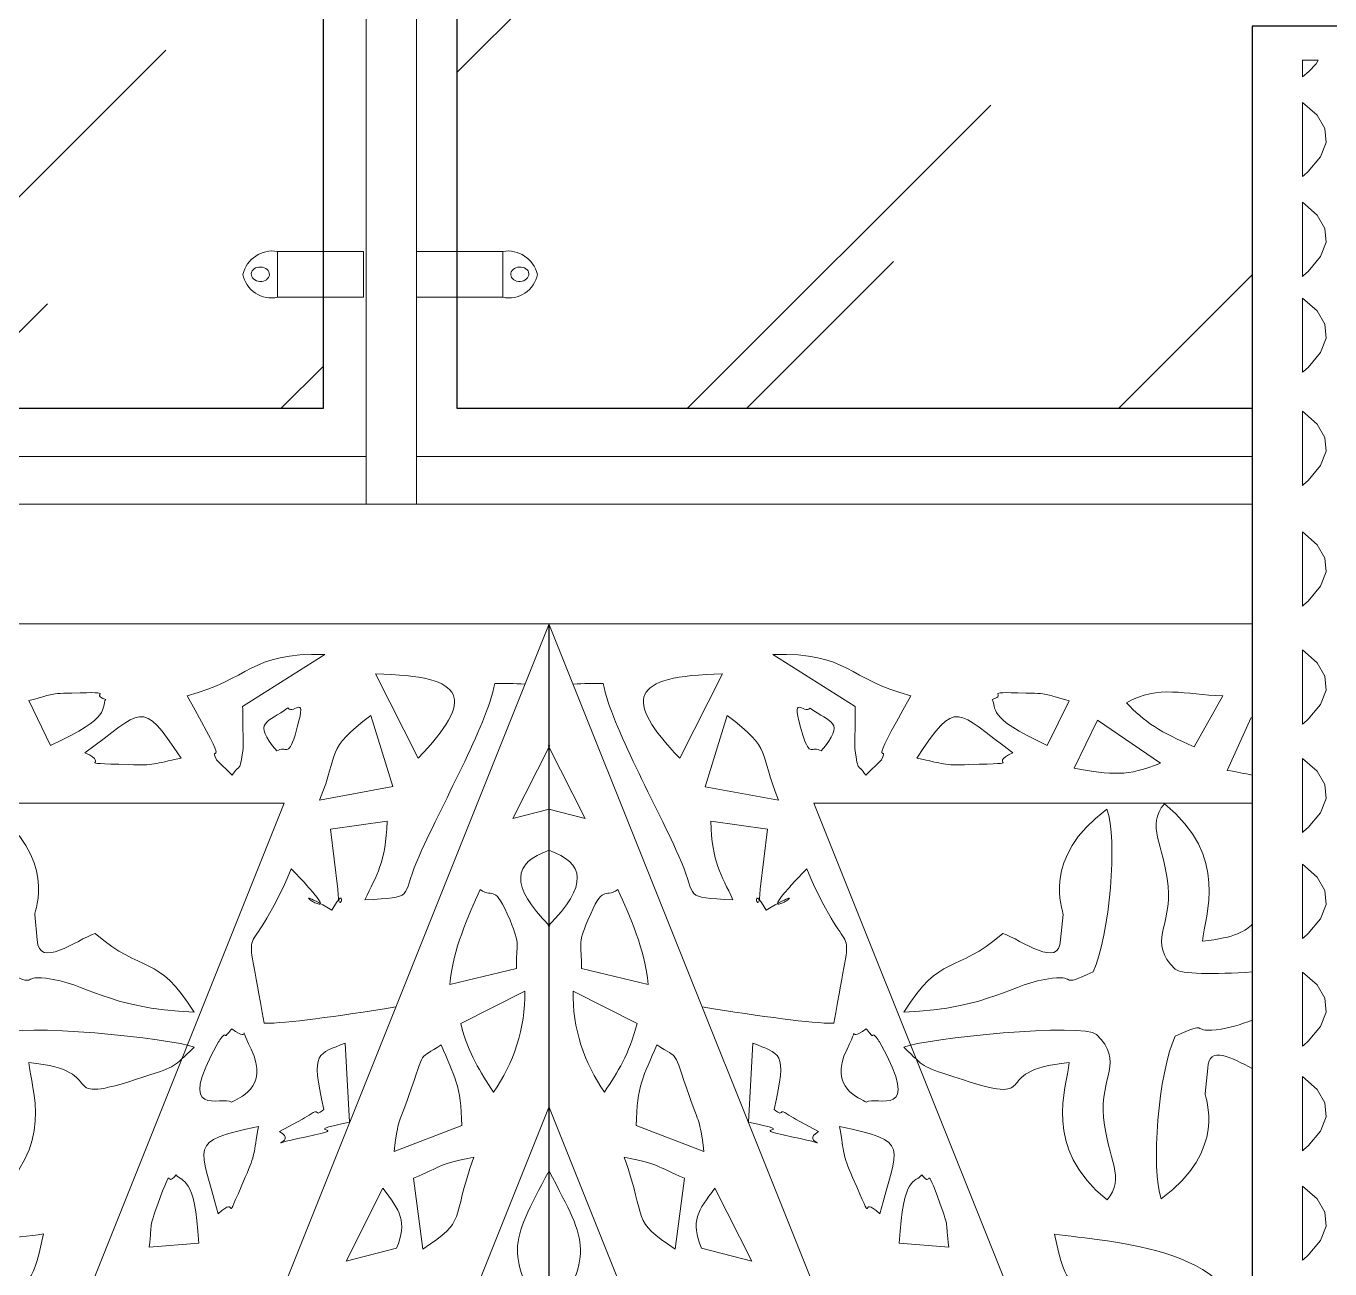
# Model space of a CAD drawing. Header units: inches. Extents: x 249 to 1192, y -18 to 440.
# Drawn here: x 612.884 to 613.974, y 265.608 to 266.648 of the extents above; entities that cross this region are included whole.
import ezdxf

# ---------------------------------------------------------------- set-up
doc = ezdxf.new("R2010")
doc.units = ezdxf.units.IN
doc.header["$MEASUREMENT"] = 0
for name, color, linetype, lineweight in [('ACP', 15, 'Continuous', 15), ('BALOK', 3, 'Continuous', 20), ('BESI', 201, 'Continuous', 0), ('KACA', 141, 'Continuous', 30), ('KUSEN', 16, 'Continuous', 15)]:
    doc.layers.add(name, color=color, linetype=linetype, lineweight=lineweight)
doc.layers.add('KOLOM', color=5, linetype='Continuous')

# ---------------------------------------------------------------- blocks, each defined once
blk = doc.blocks.new('GORGA')
blk.add_lwpolyline([(366.5922, 151.1909), (367.5922, 151.1909), (367.5922, 149.1909), (366.5922, 149.1909)], close=True)
blk.add_lwpolyline([(366.5922, 151.1909), (367.5922, 151.1909), (367.5922, 149.1909), (366.5922, 149.1909)], close=True)
at = {"lineweight": 9}
for points in [[(367.5501, 151.1624), (367.5501, 151.1564), (367.5501, 151.1484), (367.5447, 151.1528), (367.5388, 151.1593), (367.5369, 151.1624), (367.5399, 151.1624), (367.5444, 151.1624), (367.5484, 151.1624)], [(367.5501, 151.1624), (367.5501, 151.1564), (367.5501, 151.1484), (367.5447, 151.1528), (367.5388, 151.1593), (367.5369, 151.1624), (367.5399, 151.1624), (367.5444, 151.1624), (367.5484, 151.1624)], [(367.5501, 151.1271), (367.5379, 151.1163), (367.5313, 151.1051), (367.5304, 151.0935), (367.5351, 151.0816), (367.5454, 151.0692), (367.5489, 151.066), (367.5501, 151.065), (367.5501, 151.0656), (367.5501, 151.0746), (367.5501, 151.1074), (367.5501, 151.1213), (367.5501, 151.1271)], [(367.5501, 151.1271), (367.5379, 151.1163), (367.5313, 151.1051), (367.5304, 151.0935), (367.5351, 151.0816), (367.5454, 151.0692), (367.5489, 151.066), (367.5501, 151.065), (367.5501, 151.0656), (367.5501, 151.0746), (367.5501, 151.1074), (367.5501, 151.1213), (367.5501, 151.1271)], [(367.5501, 151.0435), (367.5379, 151.0328), (367.5313, 151.0216), (367.5304, 151.01), (367.5351, 150.998), (367.5454, 150.9856), (367.5489, 150.9825), (367.5501, 150.9815), (367.5501, 150.9821), (367.5501, 150.9911), (367.5501, 151.0239), (367.5501, 151.0378), (367.5501, 151.0435)], [(367.5501, 151.0435), (367.5379, 151.0328), (367.5313, 151.0216), (367.5304, 151.01), (367.5351, 150.998), (367.5454, 150.9856), (367.5489, 150.9825), (367.5501, 150.9815), (367.5501, 150.9821), (367.5501, 150.9911), (367.5501, 151.0239), (367.5501, 151.0378), (367.5501, 151.0435)], [(367.5501, 150.9633), (367.5379, 150.9526), (367.5313, 150.9414), (367.5304, 150.9298), (367.5351, 150.9178), (367.5454, 150.9054), (367.5489, 150.9023), (367.5501, 150.9013), (367.5501, 150.9019), (367.5501, 150.9109), (367.5501, 150.9437), (367.5501, 150.9576), (367.5501, 150.9633)], [(367.5501, 150.9633), (367.5379, 150.9526), (367.5313, 150.9414), (367.5304, 150.9298), (367.5351, 150.9178), (367.5454, 150.9054), (367.5489, 150.9023), (367.5501, 150.9013), (367.5501, 150.9019), (367.5501, 150.9109), (367.5501, 150.9437), (367.5501, 150.9576), (367.5501, 150.9633)], [(367.5501, 150.8687), (367.5379, 150.8579), (367.5313, 150.8467), (367.5304, 150.8352), (367.5351, 150.8232), (367.5454, 150.8108), (367.5489, 150.8076), (367.5501, 150.8066), (367.5501, 150.8073), (367.5501, 150.8163), (367.5501, 150.849), (367.5501, 150.8629), (367.5501, 150.8687)], [(367.5501, 150.8687), (367.5379, 150.8579), (367.5313, 150.8467), (367.5304, 150.8352), (367.5351, 150.8232), (367.5454, 150.8108), (367.5489, 150.8076), (367.5501, 150.8066), (367.5501, 150.8073), (367.5501, 150.8163), (367.5501, 150.849), (367.5501, 150.8629), (367.5501, 150.8687)], [(367.5501, 150.7678), (367.5379, 150.757), (367.5313, 150.7459), (367.5304, 150.7343), (367.5351, 150.7223), (367.5454, 150.7099), (367.5489, 150.7067), (367.5501, 150.7057), (367.5501, 150.7064), (367.5501, 150.7154), (367.5501, 150.7481), (367.5501, 150.7621), (367.5501, 150.7678)], [(367.5501, 150.7678), (367.5379, 150.757), (367.5313, 150.7459), (367.5304, 150.7343), (367.5351, 150.7223), (367.5454, 150.7099), (367.5489, 150.7067), (367.5501, 150.7057), (367.5501, 150.7064), (367.5501, 150.7154), (367.5501, 150.7481), (367.5501, 150.7621), (367.5501, 150.7678)], [(367.5501, 150.669), (367.5379, 150.6582), (367.5313, 150.647), (367.5304, 150.6355), (367.5351, 150.6235), (367.5454, 150.6111), (367.5489, 150.6079), (367.5501, 150.6069), (367.5501, 150.6076), (367.5501, 150.6166), (367.5501, 150.6493), (367.5501, 150.6632), (367.5501, 150.669)], [(367.5501, 150.669), (367.5379, 150.6582), (367.5313, 150.647), (367.5304, 150.6355), (367.5351, 150.6235), (367.5454, 150.6111), (367.5489, 150.6079), (367.5501, 150.6069), (367.5501, 150.6076), (367.5501, 150.6166), (367.5501, 150.6493), (367.5501, 150.6632), (367.5501, 150.669)], [(367.5501, 150.5783), (367.5379, 150.5676), (367.5313, 150.5564), (367.5304, 150.5448), (367.5351, 150.5328), (367.5454, 150.5204), (367.5489, 150.5173), (367.5501, 150.5162), (367.5501, 150.5169), (367.5501, 150.5259), (367.5501, 150.5587), (367.5501, 150.5726), (367.5501, 150.5783)], [(367.5501, 150.5783), (367.5379, 150.5676), (367.5313, 150.5564), (367.5304, 150.5448), (367.5351, 150.5328), (367.5454, 150.5204), (367.5489, 150.5173), (367.5501, 150.5162), (367.5501, 150.5169), (367.5501, 150.5259), (367.5501, 150.5587), (367.5501, 150.5726), (367.5501, 150.5783)], [(367.5501, 150.4897), (367.5379, 150.479), (367.5313, 150.4678), (367.5304, 150.4562), (367.5351, 150.4442), (367.5454, 150.4318), (367.5489, 150.4286), (367.5501, 150.4276), (367.5501, 150.4283), (367.5501, 150.4373), (367.5501, 150.4701), (367.5501, 150.484), (367.5501, 150.4897)], [(367.5501, 150.4897), (367.5379, 150.479), (367.5313, 150.4678), (367.5304, 150.4562), (367.5351, 150.4442), (367.5454, 150.4318), (367.5489, 150.4286), (367.5501, 150.4276), (367.5501, 150.4283), (367.5501, 150.4373), (367.5501, 150.4701), (367.5501, 150.484), (367.5501, 150.4897)], [(367.5501, 150.3996), (367.5379, 150.3888), (367.5313, 150.3776), (367.5304, 150.3661), (367.5351, 150.3541), (367.5454, 150.3417), (367.5489, 150.3385), (367.5501, 150.3375), (367.5501, 150.3381), (367.5501, 150.3472), (367.5501, 150.3799), (367.5501, 150.3938), (367.5501, 150.3996)], [(367.5501, 150.3996), (367.5379, 150.3888), (367.5313, 150.3776), (367.5304, 150.3661), (367.5351, 150.3541), (367.5454, 150.3417), (367.5489, 150.3385), (367.5501, 150.3375), (367.5501, 150.3381), (367.5501, 150.3472), (367.5501, 150.3799), (367.5501, 150.3938), (367.5501, 150.3996)], [(367.5501, 150.3121), (367.5379, 150.3014), (367.5313, 150.2902), (367.5304, 150.2786), (367.5351, 150.2666), (367.5454, 150.2542), (367.5489, 150.2511), (367.5501, 150.2501), (367.5501, 150.2507), (367.5501, 150.2597), (367.5501, 150.2925), (367.5501, 150.3064), (367.5501, 150.3121)], [(367.5501, 150.3121), (367.5379, 150.3014), (367.5313, 150.2902), (367.5304, 150.2786), (367.5351, 150.2666), (367.5454, 150.2542), (367.5489, 150.2511), (367.5501, 150.2501), (367.5501, 150.2507), (367.5501, 150.2597), (367.5501, 150.2925), (367.5501, 150.3064), (367.5501, 150.3121)], [(367.5501, 150.2206), (367.5379, 150.2098), (367.5313, 150.1986), (367.5304, 150.1871), (367.5351, 150.1751), (367.5454, 150.1627), (367.5489, 150.1595), (367.5501, 150.1585), (367.5501, 150.1592), (367.5501, 150.1682), (367.5501, 150.2009), (367.5501, 150.2148), (367.5501, 150.2206)], [(367.5501, 150.2206), (367.5379, 150.2098), (367.5313, 150.1986), (367.5304, 150.1871), (367.5351, 150.1751), (367.5454, 150.1627), (367.5489, 150.1595), (367.5501, 150.1585), (367.5501, 150.1592), (367.5501, 150.1682), (367.5501, 150.2009), (367.5501, 150.2148), (367.5501, 150.2206)]]:
    blk.add_lwpolyline(points, close=True, dxfattribs=at)
blk = doc.blocks.new('GOTGAA')
for points in [[(0.0196, 2.4616), (1.0196, -0.0384), (0.0196, -0.0384), (0.0196, 2.4616)], [(0.0196, 2.0577), (0.7981, 0.1116), (0.0196, 0.1116)]]:
    blk.add_lwpolyline(points)
for points in [[(0.019, 2.3598), (0.019, 2.3598), (0.0499, 2.2987), (0.0499, 2.2987)], [(0.0499, 2.2987), (0.0499, 2.2987), (0.019, 2.3598), (0.019, 2.3598)], [(0.0499, 2.2987), (0.0499, 2.2987), (0.0196, 2.3066), (0.0196, 2.3066)], [(0.0196, 2.3066), (0.0196, 2.3066), (0.0499, 2.2987), (0.0499, 2.2987)], [(0.0196, 2.2721), (0.0495, 2.2617), (0.0531, 2.243), (0.019, 2.2087)], [(0.019, 2.2087), (0.0531, 2.243), (0.0495, 2.2617), (0.0196, 2.2721)], [(0.0522, 2.2136), (0.0655, 2.2449), (0.0652, 2.2315), (0.0773, 2.2392)], [(0.0773, 2.2392), (0.0652, 2.2315), (0.0655, 2.2449), (0.0522, 2.2136)], [(0.0773, 2.2392), (0.087, 2.2172), (0.1001, 2.1894), (0.1025, 2.1599)], [(0.1025, 2.1599), (0.1001, 2.1894), (0.087, 2.2172), (0.0773, 2.2392)], [(0.0469, 2.1732), (0.0472, 2.1948), (0.043, 2.1919), (0.0522, 2.2136)], [(0.0522, 2.2136), (0.043, 2.1919), (0.0472, 2.1948), (0.0469, 2.1732)], [(0.1025, 2.1599), (0.1025, 2.1599), (0.0469, 2.1732), (0.0469, 2.1732)], [(0.0469, 2.1732), (0.0469, 2.1732), (0.1025, 2.1599), (0.1025, 2.1599)], [(0.0661, 2.0699), (0.0493, 2.0934), (0.0391, 2.1234), (0.0399, 2.1543)], [(0.0399, 2.1543), (0.0391, 2.1234), (0.0493, 2.0934), (0.0661, 2.0699)], [(0.0399, 2.1543), (0.0399, 2.1543), (0.0934, 2.1272), (0.0934, 2.1272)], [(0.0934, 2.1272), (0.0934, 2.1272), (0.0399, 2.1543), (0.0399, 2.1543)], [(0.0934, 2.1272), (0.0866, 2.1007), (0.0772, 2.0873), (0.0661, 2.0699)], [(0.0661, 2.0699), (0.0772, 2.0873), (0.0866, 2.1007), (0.0934, 2.1272)], [(0.0926, 2.0419), (0.0929, 2.0752), (0.0989, 2.0831), (0.1098, 2.1095)], [(0.1098, 2.1095), (0.0989, 2.0831), (0.0929, 2.0752), (0.0926, 2.0419)], [(0.1098, 2.1095), (0.1296, 2.0956), (0.1222, 2.1086), (0.137, 2.0662)], [(0.137, 2.0662), (0.1222, 2.1086), (0.1296, 2.0956), (0.1098, 2.1095)], [(0.137, 2.0662), (0.1458, 2.0412), (0.1452, 2.0496), (0.1492, 2.0203)], [(0.1492, 2.0203), (0.1452, 2.0496), (0.1458, 2.0412), (0.137, 2.0662)], [(0.1492, 2.0203), (0.1492, 2.0203), (0.0926, 2.0419), (0.0926, 2.0419)], [(0.0926, 2.0419), (0.0926, 2.0419), (0.1492, 2.0203), (0.1492, 2.0203)], [(0.0826, 2.0154), (0.1106, 2.01), (0.1098, 2.0078), (0.1328, 1.9978)], [(0.1252, 1.9386), (0.0876, 1.963), (0.1019, 1.9608), (0.0826, 2.0154)], [(0.0826, 2.0154), (0.1019, 1.9608), (0.0876, 1.963), (0.1252, 1.9386)], [(0.1328, 1.9978), (0.1098, 2.0078), (0.1106, 2.01), (0.0826, 2.0154)], [(0.0196, 2.0041), (0.0535, 1.9394), (0.0561, 1.9384), (0.0196, 1.8695)], [(0.0196, 1.8695), (0.0561, 1.9384), (0.0535, 1.9394), (0.0196, 2.0041)], [(0.1328, 1.9978), (0.1328, 1.9978), (0.1252, 1.9386), (0.1252, 1.9386)], [(0.1252, 1.9386), (0.1252, 1.9386), (0.1328, 1.9978), (0.1328, 1.9978)], [(0.1471, 1.9392), (0.138, 1.9618), (0.144, 1.9706), (0.1585, 1.9894)], [(0.1585, 1.9894), (0.144, 1.9706), (0.138, 1.9618), (0.1471, 1.9392)], [(0.1585, 1.9894), (0.1585, 1.9894), (0.1893, 1.9283), (0.1893, 1.9283)], [(0.1893, 1.9283), (0.1893, 1.9283), (0.1585, 1.9894), (0.1585, 1.9894)], [(0.1893, 1.9283), (0.1893, 1.9283), (0.1471, 1.9392), (0.1471, 1.9392)], [(0.1471, 1.9392), (0.1471, 1.9392), (0.1893, 1.9283), (0.1893, 1.9283)], [(0.6852, 0.483), (0.6852, 0.483), (0.7267, 0.4797), (0.7267, 0.4797)], [(0.7267, 0.4797), (0.7236, 0.4216), (0.7129, 0.4296), (0.7077, 0.4225)], [(0.743, 0.4553), (0.7615, 0.4369), (0.7453, 0.4714), (0.7656, 0.4246)], [(0.7767, 0.3821), (0.7162, 0.3948), (0.7282, 0.3973), (0.743, 0.4553)], [(0.7077, 0.4225), (0.6981, 0.4354), (0.7063, 0.4087), (0.6925, 0.447)], [(0.7656, 0.4246), (0.7743, 0.4046), (0.7724, 0.4055), (0.7767, 0.3821)], [(0.7943, 0.3864), (0.8114, 0.3961), (0.7731, 0.3997), (0.8167, 0.3907)], [(0.8167, 0.3907), (0.7731, 0.3997), (0.8114, 0.3961), (0.7943, 0.3864)], [(0.8135, 0.376), (0.8135, 0.376), (0.7943, 0.3864), (0.7943, 0.3864)], [(0.7943, 0.3864), (0.7943, 0.3864), (0.8135, 0.376), (0.8135, 0.376)], [(0.8167, 0.3907), (0.8603, 0.3817), (0.805, 0.3884), (0.8529, 0.3784)], [(0.8529, 0.3784), (0.805, 0.3884), (0.8603, 0.3817), (0.8167, 0.3907)], [(0.7432, 0.3114), (0.7057, 0.3778), (0.7465, 0.3558), (0.7542, 0.3619)], [(0.7542, 0.3619), (0.7465, 0.3558), (0.7057, 0.3778), (0.7432, 0.3114)], [(0.8256, 0.3704), (0.8243, 0.3679), (0.818, 0.3737), (0.8135, 0.376)], [(0.8135, 0.376), (0.818, 0.3737), (0.8243, 0.3679), (0.8256, 0.3704)], [(0.8314, 0.3678), (0.8295, 0.3689), (0.8265, 0.3721), (0.8256, 0.3704)], [(0.8256, 0.3704), (0.8265, 0.3721), (0.8295, 0.3689), (0.8314, 0.3678)], [(0.8529, 0.3784), (0.8529, 0.3784), (0.8491, 0.3123), (0.8491, 0.3123)], [(0.8491, 0.3123), (0.8491, 0.3123), (0.8529, 0.3784), (0.8529, 0.3784)], [(0.7542, 0.3619), (0.7586, 0.3582), (0.7866, 0.3508), (0.7704, 0.3173)], [(0.7704, 0.3173), (0.7866, 0.3508), (0.7586, 0.3582), (0.7542, 0.3619)], [(0.8491, 0.3123), (0.827, 0.3218), (0.8195, 0.3182), (0.8314, 0.3678)], [(0.8314, 0.3678), (0.8195, 0.3182), (0.827, 0.3218), (0.8491, 0.3123)], [(0.7704, 0.3173), (0.7575, 0.2907), (0.7732, 0.3143), (0.7543, 0.3005)], [(0.7543, 0.3005), (0.7732, 0.3143), (0.7575, 0.2907), (0.7704, 0.3173)], [(0.7487, 0.3058), (0.7479, 0.3043), (0.7441, 0.3098), (0.7432, 0.3114)], [(0.7432, 0.3114), (0.7441, 0.3098), (0.7479, 0.3043), (0.7487, 0.3058)], [(0.7543, 0.3005), (0.7525, 0.3024), (0.7494, 0.3073), (0.7487, 0.3058)], [(0.7487, 0.3058), (0.7494, 0.3073), (0.7525, 0.3024), (0.7543, 0.3005)], [(0.8041, 0.1666), (0.7649, 0.2586), (0.7644, 0.1934), (0.7813, 0.2958)], [(0.7813, 0.2958), (0.7644, 0.1934), (0.7649, 0.2586), (0.8041, 0.1666)], [(0.7813, 0.2958), (0.8001, 0.2958), (0.8408, 0.2902), (0.8914, 0.2821)], [(0.8914, 0.2821), (0.8408, 0.2902), (0.8001, 0.2958), (0.7813, 0.2958)], [(0.8381, 0.2012), (0.7903, 0.1732), (0.849, 0.2154), (0.8196, 0.1834)], [(0.8196, 0.1834), (0.849, 0.2154), (0.7903, 0.1732), (0.8381, 0.2012)], [(0.843, 0.1837), (0.8434, 0.2113), (0.8521, 0.1749), (0.8381, 0.2012)], [(0.8381, 0.2012), (0.8521, 0.1749), (0.8434, 0.2113), (0.843, 0.1837)], [(0.9091, 0.1604), (0.8958, 0.1916), (0.9082, 0.19), (0.8657, 0.1926)], [(0.8657, 0.1926), (0.8756, 0.1711), (0.8831, 0.1616), (0.8843, 0.1268)], [(0.8843, 0.1268), (0.8831, 0.1616), (0.8756, 0.1711), (0.8657, 0.1926)], [(0.8657, 0.1926), (0.9082, 0.19), (0.8958, 0.1916), (0.9091, 0.1604)], [(0.8149, 0.1777), (0.8149, 0.1777), (0.8041, 0.1666), (0.8041, 0.1666)], [(0.8041, 0.1666), (0.8041, 0.1666), (0.8149, 0.1777), (0.8149, 0.1777)], [(0.8196, 0.1834), (0.8182, 0.1819), (0.8162, 0.1792), (0.8149, 0.1777)], [(0.8149, 0.1777), (0.8162, 0.1792), (0.8182, 0.1819), (0.8196, 0.1834)], [(0.8369, 0.1335), (0.8369, 0.1335), (0.843, 0.1837), (0.843, 0.1837)], [(0.843, 0.1837), (0.843, 0.1837), (0.8369, 0.1335), (0.8369, 0.1335)], [(0.9743, 0.0115), (0.9673, 0.048), (0.9294, 0.1129), (0.9091, 0.1604)], [(0.9091, 0.1604), (0.9294, 0.1129), (0.9673, 0.048), (0.9743, 0.0115)], [(0.8843, 0.1268), (0.8843, 0.1268), (0.8369, 0.1335), (0.8369, 0.1335)], [(0.8369, 0.1335), (0.8369, 0.1335), (0.8843, 0.1268), (0.8843, 0.1268)], [(0.8277, 0.1092), (0.8277, 0.1092), (0.8891, 0.0978), (0.8891, 0.0978)], [(0.8705, 0.0382), (0.8319, 0.0677), (0.8447, 0.0674), (0.8277, 0.1092)], [(0.8277, 0.1092), (0.8447, 0.0674), (0.8319, 0.0677), (0.8705, 0.0382)], [(0.8891, 0.0978), (0.8891, 0.0978), (0.8277, 0.1092), (0.8277, 0.1092)], [(0.7169, 0.0218), (0.7566, 0.092), (0.7337, 0.0594), (0.7416, 0.0753)], [(0.7416, 0.0753), (0.7337, 0.0594), (0.7566, 0.092), (0.7169, 0.0218)], [(0.7416, 0.0753), (0.7416, 0.0753), (0.7547, 0.0883), (0.7547, 0.0883)], [(0.7547, 0.0883), (0.7547, 0.0883), (0.7416, 0.0753), (0.7416, 0.0753)], [(0.7547, 0.0883), (0.7614, 0.0772), (0.7607, 0.0883), (0.7638, 0.0659)], [(0.7638, 0.0659), (0.7607, 0.0883), (0.7614, 0.0772), (0.7547, 0.0883)], [(0.8891, 0.0978), (0.8891, 0.0978), (0.8705, 0.0382), (0.8705, 0.0382)], [(0.8705, 0.0382), (0.8705, 0.0382), (0.8891, 0.0978), (0.8891, 0.0978)], [(0.6315, 0.0695), (0.6554, 0.0801), (0.6174, 0.0776), (0.6683, 0.0794)], [(0.6683, 0.0794), (0.6901, 0.0802), (0.6886, 0.0787), (0.7119, 0.0741)], [(0.7119, 0.0741), (0.6779, 0.0225), (0.68, 0.0345), (0.6315, 0.0695)], [(0.7638, 0.0659), (0.7639, 0.0657), (0.7635, 0.0337), (0.7634, 0.0307)], [(0.7634, 0.0307), (0.7635, 0.0337), (0.7639, 0.0657), (0.7638, 0.0659)], [(0.8013, 0.032), (0.7846, 0.0445), (0.7707, 0.043), (0.792, 0.068)], [(0.792, 0.068), (0.7707, 0.043), (0.7846, 0.0445), (0.8013, 0.032)], [(0.792, 0.068), (0.7997, 0.0628), (0.8014, 0.0741), (0.8072, 0.0547)], [(0.8072, 0.0547), (0.8014, 0.0741), (0.7997, 0.0628), (0.792, 0.068)], [(0.8744, 0.0036), (0.8744, 0.0036), (0.9103, 0.0739), (0.9103, 0.0739)], [(0.9103, 0.0739), (0.9575, 0.0246), (0.9526, 0.0049), (0.8744, 0.0036)], [(0.8744, 0.0036), (0.9526, 0.0049), (0.9575, 0.0246), (0.9103, 0.0739)], [(0.9103, 0.0739), (0.9103, 0.0739), (0.8744, 0.0036), (0.8744, 0.0036)], [(0.5845, 0.0259), (0.5845, 0.0259), (0.6028, 0.0634), (0.6028, 0.0634)], [(0.6028, 0.0634), (0.6557, 0.0392), (0.6444, 0.0322), (0.649, 0.0248)], [(0.8072, 0.0547), (0.8189, 0.0158), (0.806, 0.0389), (0.8013, 0.032)], [(0.8013, 0.032), (0.806, 0.0389), (0.8189, 0.0158), (0.8072, 0.0547)], [(0.649, 0.0248), (0.6336, 0.0205), (0.6614, 0.0184), (0.6207, 0.0195)], [(0.7634, 0.0307), (0.7634, 0.0307), (0.8322, -0.0126), (0.8322, -0.0126)], [(0.8322, -0.0126), (0.8322, -0.0126), (0.7634, 0.0307), (0.7634, 0.0307)], [(0.8322, -0.0126), (0.7689, -0.0148), (0.7695, 0.0084), (0.7169, 0.0218)], [(0.7169, 0.0218), (0.7695, 0.0084), (0.7689, -0.0148), (0.8322, -0.0126)], [(0.9994, 0.012), (0.9905, 0.0116), (0.9821, 0.0113), (0.9743, 0.0115)], [(0.9743, 0.0115), (0.9821, 0.0113), (0.9905, 0.0116), (0.9994, 0.012)]]:
    blk.add_open_spline(points, degree=3)
for points, knots in [([(0.554, 0.5397), (0.6094, 0.5349), (0.5598, 0.544), (0.5885, 0.5255), (0.5885, 0.5255), (0.6156, 0.5081), (0.5935, 0.5196), (0.6178, 0.5078), (0.6178, 0.5078), (0.5803, 0.5716), (0.4927, 0.5813), (0.4402, 0.5685), (0.4402, 0.5685), (0.4281, 0.4821), (0.554, 0.4787), (0.5968, 0.472), (0.5968, 0.472), (0.5864, 0.5223), (0.5834, 0.5068), (0.554, 0.5397)], [0, 0, 0, 0, 0.166667, 0.166667, 0.166667, 0.166667, 0.333333, 0.333333, 0.333333, 0.333333, 0.5, 0.5, 0.5, 0.5, 0.666667, 0.666667, 0.666667, 0.666667, 1, 1, 1, 1]), ([(0.6925, 0.447), (0.7063, 0.4087), (0.6981, 0.4354), (0.7077, 0.4225), (0.7077, 0.4225), (0.7129, 0.4296), (0.7236, 0.4216), (0.7267, 0.4797), (0.7267, 0.4797), (0.7267, 0.4797), (0.6852, 0.483), (0.6852, 0.483), (0.6852, 0.483), (0.6881, 0.4605), (0.6848, 0.4683), (0.6925, 0.447), (0.6925, 0.447), (0.6848, 0.4683), (0.6881, 0.4605), (0.6852, 0.483)], [0.4, 0.4, 0.4, 0.4, 1.2, 1.2, 1.2, 1.2, 1.6, 1.6, 1.6, 1.6, 2, 2, 2, 2, 2.8, 2.8, 2.8, 2.8, 3.2, 3.2, 3.2, 3.2]), ([(0.7767, 0.3821), (0.7724, 0.4055), (0.7743, 0.4046), (0.7656, 0.4246), (0.7656, 0.4246), (0.7453, 0.4714), (0.7615, 0.4369), (0.743, 0.4553), (0.743, 0.4553), (0.7282, 0.3973), (0.7162, 0.3948), (0.7767, 0.3821)], [0, 0, 0, 0, 0.5, 0.5, 0.5, 0.5, 1.25, 1.25, 1.25, 1.25, 1.75, 1.75, 1.75, 1.75]), ([(0.5846, 0.3287), (0.5864, 0.3503), (0.6076, 0.3995), (0.5527, 0.4435), (0.5527, 0.4435), (0.5372, 0.4246), (0.5521, 0.4106), (0.5558, 0.3745), (0.5558, 0.3745), (0.5592, 0.3411), (0.5382, 0.3279), (0.5616, 0.3052), (0.5616, 0.3052), (0.5723, 0.2949), (0.7056, 0.3084), (0.7229, 0.3158), (0.7229, 0.3158), (0.7045, 0.3331), (0.7094, 0.3312), (0.6809, 0.3406), (0.6809, 0.3406), (0.6007, 0.3671), (0.657, 0.3354), (0.5846, 0.3287)], [0, 0, 0, 0, 0.142857, 0.142857, 0.142857, 0.142857, 0.285714, 0.285714, 0.285714, 0.285714, 0.428571, 0.428571, 0.428571, 0.428571, 0.571429, 0.571429, 0.571429, 0.571429, 0.714286, 0.714286, 0.714286, 0.714286, 1, 1, 1, 1]), ([(0.6401, 0.2207), (0.6802, 0.2553), (0.6919, 0.2366), (0.7228, 0.2866), (0.7228, 0.2866), (0.6492, 0.2833), (0.6328, 0.262), (0.5989, 0.2581), (0.5989, 0.2581), (0.5767, 0.2556), (0.5942, 0.2665), (0.5646, 0.2528), (0.5646, 0.2528), (0.5504, 0.2225), (0.5441, 0.1411), (0.553, 0.1168), (0.553, 0.1168), (0.6085, 0.1571), (0.5897, 0.2017), (0.5895, 0.2049), (0.5895, 0.2049), (0.5895, 0.2049), (0.5917, 0.2261), (0.5917, 0.2261), (0.5917, 0.2261), (0.5926, 0.251), (0.6244, 0.2259), (0.6401, 0.2207)], [0, 0, 0, 0, 0.125, 0.125, 0.125, 0.125, 0.25, 0.25, 0.25, 0.25, 0.375, 0.375, 0.375, 0.375, 0.5, 0.5, 0.5, 0.5, 0.625, 0.625, 0.625, 0.625, 0.75, 0.75, 0.75, 0.75, 1, 1, 1, 1]), ([(0.7119, 0.0741), (0.6886, 0.0787), (0.6901, 0.0802), (0.6683, 0.0794), (0.6683, 0.0794), (0.6174, 0.0776), (0.6554, 0.0801), (0.6315, 0.0695), (0.6315, 0.0695), (0.68, 0.0345), (0.6779, 0.0225), (0.7119, 0.0741)], [0, 0, 0, 0, 0.5, 0.5, 0.5, 0.5, 1.25, 1.25, 1.25, 1.25, 1.75, 1.75, 1.75, 1.75]), ([(0.6207, 0.0195), (0.6614, 0.0184), (0.6336, 0.0205), (0.649, 0.0248), (0.649, 0.0248), (0.6444, 0.0322), (0.6557, 0.0392), (0.6028, 0.0634), (0.6028, 0.0634), (0.6028, 0.0634), (0.5845, 0.0259), (0.5845, 0.0259), (0.5845, 0.0259), (0.6065, 0.0204), (0.5981, 0.0202), (0.6207, 0.0195), (0.6207, 0.0195), (0.5981, 0.0202), (0.6065, 0.0204), (0.5845, 0.0259)], [0.4, 0.4, 0.4, 0.4, 1.2, 1.2, 1.2, 1.2, 1.6, 1.6, 1.6, 1.6, 2, 2, 2, 2, 2.8, 2.8, 2.8, 2.8, 3.2, 3.2, 3.2, 3.2])]:
    blk.add_open_spline(points, degree=3, knots=knots)
blk = doc.blocks.new('GORRG')
at = {"xscale": -1, "rotation": 359.9999999751687}
blk.add_blockref('GOTGAA', (-0.9608, 0), dxfattribs=at)
blk = doc.blocks.new('tampak depan')
at = {"layer": 'KACA'}
h = blk.add_hatch(dxfattribs=at)
h.set_pattern_fill('AR-RROOF', color=256, scale=0.5, angle=45, style=0)
h.set_pattern_definition([(45, (597.73297, 361.98006), (0.424264, 1.1313708), [7.5, -1, 2.5, -0.5]), (45, (598.0264, 362.62706), (-0.8237794, 0.1166726), [1.5, -0.165, 3, -0.375]), (45, (597.60922, 362.45735), (1.6015969, 2.0753584), [4, -0.7, 2, -0.5])])
h.paths.add_polyline_path([(698.8218, 341.1569), (698.8218, 341.2501), (698.7837, 341.2501, -0.422264), (698.7547, 341.2692, -0.394019), (698.7837, 341.2884), (698.8218, 341.2884), (698.8218, 341.8845), (698.7837, 341.8845, -0.422264), (698.7547, 341.9037, -0.394019), (698.7837, 341.9229), (698.8218, 341.9229), (698.8218, 342.0012), (697.8375, 342.0012), (697.8375, 341.9229), (697.8756, 341.9229, -0.394019), (697.9046, 341.9037, -0.422264), (697.8756, 341.8845), (697.8375, 341.8845), (697.8375, 341.2884), (697.8756, 341.2884, -0.394019), (697.9046, 341.2692, -0.422264), (697.8756, 341.2501), (697.8375, 341.2501), (697.8375, 341.1569)])
h = blk.add_hatch(dxfattribs=at)
h.set_pattern_fill('AR-RROOF', color=256, scale=0.5, angle=45, style=0)
h.set_pattern_definition([(45, (598.82936, 361.98006), (0.424264, 1.1313708), [7.5, -1, 2.5, -0.5]), (45, (599.1228, 362.62706), (-0.8237794, 0.1166726), [1.5, -0.165, 3, -0.375]), (45, (598.70562, 362.45735), (1.6015969, 2.0753584), [4, -0.7, 2, -0.5])])
edge = h.paths.add_edge_path()
edge.add_line((699.5987, 341.1569), (699.5987, 341.4769))
edge.add_line((699.5987, 341.4769), (699.5487, 341.4769))
edge.add_line((699.5487, 341.4769), (699.5487, 341.5769))
edge.add_line((699.5487, 341.5769), (699.5987, 341.5769))
edge.add_line((699.5987, 341.5769), (699.5987, 342.0012))
edge.add_line((699.5987, 342.0012), (698.9339, 342.0012))
edge.add_line((698.9339, 342.0012), (698.9339, 341.9229))
edge.add_line((698.9339, 341.9229), (698.972, 341.9229))
edge.add_arc((698.9762, 341.8977), 0.0255, 13.5404, 99.5619, ccw=False)
edge.add_arc((698.9772, 341.9082), 0.0243, 257.6636, 349.234, ccw=False)
edge.add_line((698.972, 341.8845), (698.9339, 341.8845))
edge.add_line((698.9339, 341.8845), (698.9339, 341.2884))
edge.add_line((698.9339, 341.2884), (698.972, 341.2884))
edge.add_arc((698.9762, 341.2633), 0.0255, 13.5404, 99.5619, ccw=False)
edge.add_arc((698.9772, 341.2738), 0.0243, 257.6636, 349.234, ccw=False)
edge.add_line((698.972, 341.2501), (698.9339, 341.2501))
edge.add_line((698.9339, 341.2501), (698.9339, 341.1569))
edge.add_line((698.9339, 341.1569), (699.5987, 341.1569))
at = {"layer": 'ACP'}
for points in [[(699.5987, 339.5068), (699.0106, 340.9769), (699.5987, 340.9769)], [(699.0106, 340.9769), (699.5987, 339.5068)], [(699.5987, 338.4769), (699.0106, 338.4769), (699.0106, 340.9769)], [(699.5987, 339.9107), (699.2322, 340.8269), (699.5987, 340.8269)], [(699.0106, 340.573), (699.5987, 339.1029)]]:
    blk.add_lwpolyline(points, dxfattribs=at)
for points in [[(699.198, 340.9511), (699.2614, 340.9533), (699.2607, 340.9301), (699.3133, 340.9167)], [(699.3133, 340.9167), (699.2607, 340.9301), (699.2614, 340.9533), (699.198, 340.9511)], [(699.2668, 340.9078), (699.2668, 340.9078), (699.198, 340.9511), (699.198, 340.9511)], [(699.198, 340.9511), (699.198, 340.9511), (699.2668, 340.9078), (699.2668, 340.9078)], [(699.12, 340.8645), (699.0727, 340.9139), (699.0777, 340.9336), (699.1558, 340.9349)], [(699.1558, 340.9349), (699.0777, 340.9336), (699.0727, 340.9139), (699.12, 340.8645)], [(699.1558, 340.9349), (699.1558, 340.9349), (699.12, 340.8645), (699.12, 340.8645)], [(699.12, 340.8645), (699.12, 340.8645), (699.1558, 340.9349), (699.1558, 340.9349)], [(699.0308, 340.9265), (699.0397, 340.9269), (699.0481, 340.9271), (699.056, 340.927)], [(699.056, 340.927), (699.0481, 340.9271), (699.0397, 340.9269), (699.0308, 340.9265)], [(699.056, 340.927), (699.063, 340.8905), (699.1008, 340.8256), (699.1211, 340.7781)], [(699.1211, 340.7781), (699.1008, 340.8256), (699.063, 340.8905), (699.056, 340.927)], [(699.223, 340.8838), (699.2113, 340.9227), (699.2243, 340.8996), (699.229, 340.9064)], [(699.229, 340.9064), (699.2243, 340.8996), (699.2113, 340.9227), (699.223, 340.8838)], [(699.3812, 340.9137), (699.3967, 340.918), (699.3688, 340.9201), (699.4095, 340.919)], [(699.5742, 340.9167), (699.5419, 340.9173), (699.521, 340.9264), (699.4936, 340.9108)], [(699.3133, 340.9167), (699.2736, 340.8465), (699.2965, 340.8791), (699.2887, 340.8632)], [(699.2887, 340.8632), (699.2965, 340.8791), (699.2736, 340.8465), (699.3133, 340.9167)], [(699.3183, 340.8644), (699.3523, 340.916), (699.3502, 340.904), (699.3987, 340.869)], [(699.4274, 340.8751), (699.3745, 340.8993), (699.3859, 340.9063), (699.3812, 340.9137)], [(699.4457, 340.9125), (699.4457, 340.9125), (699.4274, 340.8751), (699.4274, 340.8751)], [(699.4936, 340.9108), (699.508, 340.8951), (699.5228, 340.8856), (699.5502, 340.8741)], [(699.5502, 340.8741), (699.5502, 340.8741), (699.5742, 340.9167), (699.5742, 340.9167)], [(699.1412, 340.8406), (699.1412, 340.8406), (699.1598, 340.9003), (699.1598, 340.9003)], [(699.1598, 340.9003), (699.1598, 340.9003), (699.1412, 340.8406), (699.1412, 340.8406)], [(699.1598, 340.9003), (699.1984, 340.8708), (699.1856, 340.871), (699.2026, 340.8293)], [(699.2026, 340.8293), (699.1856, 340.871), (699.1984, 340.8708), (699.1598, 340.9003)], [(699.229, 340.9064), (699.2457, 340.8939), (699.2596, 340.8955), (699.2383, 340.8705)], [(699.2383, 340.8705), (699.2596, 340.8955), (699.2457, 340.8939), (699.229, 340.9064)], [(699.2664, 340.8726), (699.2664, 340.8727), (699.2668, 340.9048), (699.2668, 340.9078)], [(699.2668, 340.9078), (699.2668, 340.9048), (699.2664, 340.8727), (699.2664, 340.8726)], [(699.5979, 340.8984), (699.5979, 340.8984), (699.5779, 340.8543), (699.5779, 340.8543)], [(699.4499, 340.856), (699.4499, 340.856), (699.4694, 340.8964), (699.4694, 340.8964)], [(699.4694, 340.8964), (699.4694, 340.8964), (699.4499, 340.856), (699.4499, 340.856)], [(699.522, 340.8604), (699.522, 340.8604), (699.4694, 340.8964), (699.4694, 340.8964)], [(699.2383, 340.8705), (699.2305, 340.8757), (699.2289, 340.8644), (699.223, 340.8838)], [(699.223, 340.8838), (699.2289, 340.8644), (699.2305, 340.8757), (699.2383, 340.8705)], [(699.0101, 340.8752), (699.0101, 340.8752), (699.0409, 340.8141), (699.0409, 340.8141)], [(699.0409, 340.8141), (699.0409, 340.8141), (699.0101, 340.8752), (699.0101, 340.8752)], [(699.2755, 340.8502), (699.2689, 340.8613), (699.2696, 340.8502), (699.2664, 340.8726)], [(699.2664, 340.8726), (699.2696, 340.8502), (699.2689, 340.8613), (699.2755, 340.8502)], [(699.3987, 340.869), (699.3748, 340.8584), (699.4129, 340.8609), (699.3619, 340.8591)], [(699.2887, 340.8632), (699.2887, 340.8632), (699.2755, 340.8502), (699.2755, 340.8502)], [(699.2755, 340.8502), (699.2755, 340.8502), (699.2887, 340.8632), (699.2887, 340.8632)], [(699.3619, 340.8591), (699.3401, 340.8583), (699.3416, 340.8598), (699.3183, 340.8644)], [(699.4499, 340.856), (699.4815, 340.8508), (699.4943, 340.8487), (699.522, 340.8604)], [(699.5779, 340.8543), (699.5859, 340.8529), (699.5927, 340.8516), (699.5987, 340.8504)], [(699.2026, 340.8293), (699.2026, 340.8293), (699.1412, 340.8406), (699.1412, 340.8406)], [(699.1412, 340.8406), (699.1412, 340.8406), (699.2026, 340.8293), (699.2026, 340.8293)], [(699.0409, 340.8141), (699.0409, 340.8141), (699.0106, 340.8219), (699.0106, 340.8219)], [(699.0106, 340.8219), (699.0106, 340.8219), (699.0409, 340.8141), (699.0409, 340.8141)], [(699.1645, 340.7459), (699.1547, 340.7673), (699.1472, 340.7769), (699.1459, 340.8117)], [(699.1459, 340.8117), (699.1459, 340.8117), (699.1933, 340.805), (699.1933, 340.805)], [(699.1933, 340.805), (699.1933, 340.805), (699.1459, 340.8117), (699.1459, 340.8117)], [(699.1459, 340.8117), (699.1472, 340.7769), (699.1547, 340.7673), (699.1645, 340.7459)], [(699.1933, 340.805), (699.1933, 340.805), (699.1873, 340.7548), (699.1873, 340.7548)], [(699.1873, 340.7548), (699.1873, 340.7548), (699.1933, 340.805), (699.1933, 340.805)], [(699.0106, 340.7875), (699.0406, 340.777), (699.0441, 340.7583), (699.01, 340.724)], [(699.01, 340.724), (699.0441, 340.7583), (699.0406, 340.777), (699.0106, 340.7875)], [(699.1211, 340.7781), (699.1345, 340.7469), (699.1221, 340.7485), (699.1645, 340.7459)], [(699.1645, 340.7459), (699.1221, 340.7485), (699.1345, 340.7469), (699.1211, 340.7781)], [(699.2154, 340.7608), (699.2154, 340.7608), (699.2262, 340.7719), (699.2262, 340.7719)], [(699.2262, 340.7719), (699.2262, 340.7719), (699.2154, 340.7608), (699.2154, 340.7608)], [(699.2262, 340.7719), (699.2654, 340.6799), (699.2659, 340.7451), (699.2489, 340.6427)], [(699.2489, 340.6427), (699.2659, 340.7451), (699.2654, 340.6799), (699.2262, 340.7719)], [(699.0432, 340.7289), (699.0565, 340.7603), (699.0562, 340.7468), (699.0683, 340.7545)], [(699.0683, 340.7545), (699.0562, 340.7468), (699.0565, 340.7603), (699.0432, 340.7289)], [(699.1873, 340.7548), (699.1868, 340.7272), (699.1782, 340.7636), (699.1922, 340.7373)], [(699.1922, 340.7373), (699.1782, 340.7636), (699.1868, 340.7272), (699.1873, 340.7548)], [(699.1922, 340.7373), (699.2399, 340.7653), (699.1813, 340.7231), (699.2106, 340.7551)], [(699.2106, 340.7551), (699.1813, 340.7231), (699.2399, 340.7653), (699.1922, 340.7373)], [(699.2106, 340.7551), (699.212, 340.7566), (699.214, 340.7593), (699.2154, 340.7608)], [(699.2154, 340.7608), (699.214, 340.7593), (699.212, 340.7566), (699.2106, 340.7551)], [(699.0683, 340.7545), (699.078, 340.7325), (699.0911, 340.7047), (699.0936, 340.6752)], [(699.0936, 340.6752), (699.0911, 340.7047), (699.078, 340.7325), (699.0683, 340.7545)], [(699.0379, 340.6886), (699.0382, 340.7102), (699.034, 340.7072), (699.0432, 340.7289)], [(699.0432, 340.7289), (699.034, 340.7072), (699.0382, 340.7102), (699.0379, 340.6886)], [(699.0936, 340.6752), (699.0936, 340.6752), (699.0379, 340.6886), (699.0379, 340.6886)], [(699.0379, 340.6886), (699.0379, 340.6886), (699.0936, 340.6752), (699.0936, 340.6752)], [(699.0571, 340.5852), (699.0404, 340.6087), (699.0301, 340.6388), (699.0309, 340.6697)], [(699.0309, 340.6697), (699.0301, 340.6388), (699.0404, 340.6087), (699.0571, 340.5852)], [(699.0309, 340.6697), (699.0309, 340.6697), (699.0844, 340.6426), (699.0844, 340.6426)], [(699.0844, 340.6426), (699.0844, 340.6426), (699.0309, 340.6697), (699.0309, 340.6697)], [(699.2489, 340.6427), (699.2301, 340.6427), (699.1895, 340.6483), (699.1389, 340.6564)], [(699.1389, 340.6564), (699.1895, 340.6483), (699.2301, 340.6427), (699.2489, 340.6427)], [(699.2599, 340.6212), (699.2728, 340.6478), (699.257, 340.6241), (699.276, 340.638)], [(699.276, 340.638), (699.257, 340.6241), (699.2728, 340.6478), (699.2599, 340.6212)], [(699.0844, 340.6426), (699.0776, 340.6161), (699.0683, 340.6026), (699.0571, 340.5852)], [(699.0571, 340.5852), (699.0683, 340.6026), (699.0776, 340.6161), (699.0844, 340.6426)], [(699.276, 340.638), (699.2777, 340.6361), (699.2808, 340.6312), (699.2816, 340.6327)], [(699.2816, 340.6327), (699.2808, 340.6312), (699.2777, 340.6361), (699.276, 340.638)], [(699.1774, 340.5601), (699.1774, 340.5601), (699.1811, 340.6262), (699.1811, 340.6262)], [(699.1811, 340.6262), (699.1811, 340.6262), (699.1774, 340.5601), (699.1774, 340.5601)], [(699.1811, 340.6262), (699.2033, 340.6167), (699.2107, 340.6203), (699.1989, 340.5707)], [(699.1989, 340.5707), (699.2107, 340.6203), (699.2033, 340.6167), (699.1811, 340.6262)], [(699.287, 340.6271), (699.3246, 340.5607), (699.2838, 340.5827), (699.276, 340.5766)], [(699.276, 340.5766), (699.2838, 340.5827), (699.3246, 340.5607), (699.287, 340.6271)], [(699.2816, 340.6327), (699.2823, 340.6342), (699.2861, 340.6287), (699.287, 340.6271)], [(699.287, 340.6271), (699.2861, 340.6287), (699.2823, 340.6342), (699.2816, 340.6327)], [(699.0836, 340.5572), (699.084, 340.5906), (699.0899, 340.5984), (699.1008, 340.6248)], [(699.1008, 340.6248), (699.0899, 340.5984), (699.084, 340.5906), (699.0836, 340.5572)], [(699.1008, 340.6248), (699.1206, 340.611), (699.1132, 340.6239), (699.1281, 340.5815)], [(699.1281, 340.5815), (699.1132, 340.6239), (699.1206, 340.611), (699.1008, 340.6248)], [(699.276, 340.5766), (699.2716, 340.5803), (699.2437, 340.5877), (699.2599, 340.6212)], [(699.2599, 340.6212), (699.2437, 340.5877), (699.2716, 340.5803), (699.276, 340.5766)], [(699.1281, 340.5815), (699.1368, 340.5565), (699.1363, 340.5649), (699.1402, 340.5356)], [(699.1402, 340.5356), (699.1363, 340.5649), (699.1368, 340.5565), (699.1281, 340.5815)], [(699.2136, 340.5478), (699.17, 340.5568), (699.2252, 340.5501), (699.1774, 340.5601)], [(699.1774, 340.5601), (699.2252, 340.5501), (699.17, 340.5568), (699.2136, 340.5478)], [(699.1989, 340.5707), (699.2007, 340.5696), (699.2038, 340.5664), (699.2047, 340.5681)], [(699.2047, 340.5681), (699.2038, 340.5664), (699.2007, 340.5696), (699.1989, 340.5707)], [(699.2047, 340.5681), (699.2059, 340.5706), (699.2123, 340.5648), (699.2168, 340.5625)], [(699.2168, 340.5625), (699.2123, 340.5648), (699.2059, 340.5706), (699.2047, 340.5681)], [(699.2168, 340.5625), (699.2168, 340.5625), (699.236, 340.5521), (699.236, 340.5521)], [(699.236, 340.5521), (699.236, 340.5521), (699.2168, 340.5625), (699.2168, 340.5625)], [(699.1402, 340.5356), (699.1402, 340.5356), (699.0836, 340.5572), (699.0836, 340.5572)], [(699.0836, 340.5572), (699.0836, 340.5572), (699.1402, 340.5356), (699.1402, 340.5356)], [(699.236, 340.5521), (699.2189, 340.5424), (699.2571, 340.5388), (699.2136, 340.5478)], [(699.2136, 340.5478), (699.2571, 340.5388), (699.2189, 340.5424), (699.236, 340.5521)], [(699.2646, 340.5138), (699.2559, 340.5339), (699.2578, 340.533), (699.2536, 340.5564)], [(699.2536, 340.5564), (699.3141, 340.5437), (699.3021, 340.5412), (699.2873, 340.4832)], [(699.0736, 340.5307), (699.1016, 340.5253), (699.1008, 340.5231), (699.1239, 340.5132)], [(699.1162, 340.4539), (699.0786, 340.4783), (699.093, 340.4761), (699.0736, 340.5307)], [(699.0736, 340.5307), (699.093, 340.4761), (699.0786, 340.4783), (699.1162, 340.4539)], [(699.1239, 340.5132), (699.1008, 340.5231), (699.1016, 340.5253), (699.0736, 340.5307)], [(699.3225, 340.5159), (699.3321, 340.5031), (699.324, 340.5298), (699.3378, 340.4915)], [(699.0106, 340.5195), (699.0445, 340.4548), (699.0471, 340.4537), (699.0106, 340.3848)], [(699.0106, 340.3848), (699.0471, 340.4537), (699.0445, 340.4548), (699.0106, 340.5195)], [(699.3036, 340.4588), (699.3067, 340.5169), (699.3173, 340.5089), (699.3225, 340.5159)], [(699.1239, 340.5132), (699.1239, 340.5132), (699.1162, 340.4539), (699.1162, 340.4539)], [(699.1162, 340.4539), (699.1162, 340.4539), (699.1239, 340.5132), (699.1239, 340.5132)], [(699.2873, 340.4832), (699.2687, 340.5016), (699.285, 340.4671), (699.2646, 340.5138)], [(699.1381, 340.4546), (699.129, 340.4772), (699.135, 340.486), (699.1495, 340.5047)], [(699.1495, 340.5047), (699.135, 340.486), (699.129, 340.4772), (699.1381, 340.4546)], [(699.1495, 340.5047), (699.1495, 340.5047), (699.1803, 340.4436), (699.1803, 340.4436)], [(699.1803, 340.4436), (699.1803, 340.4436), (699.1495, 340.5047), (699.1495, 340.5047)], [(699.1803, 340.4436), (699.1803, 340.4436), (699.1381, 340.4546), (699.1381, 340.4546)], [(699.1381, 340.4546), (699.1381, 340.4546), (699.1803, 340.4436), (699.1803, 340.4436)], [(699.3451, 340.4555), (699.3451, 340.4555), (699.3036, 340.4588), (699.3036, 340.4588)]]:
    blk.add_open_spline(points, degree=3, dxfattribs=at)
for points, knots in [([(699.4095, 340.919), (699.3688, 340.9201), (699.3967, 340.918), (699.3812, 340.9137), (699.3812, 340.9137), (699.3859, 340.9063), (699.3745, 340.8993), (699.4274, 340.8751), (699.4274, 340.8751), (699.4274, 340.8751), (699.4457, 340.9125), (699.4457, 340.9125), (699.4457, 340.9125), (699.4237, 340.9181), (699.4322, 340.9183), (699.4095, 340.919), (699.4095, 340.919), (699.4322, 340.9183), (699.4237, 340.9181), (699.4457, 340.9125)], [0.4, 0.4, 0.4, 0.4, 1.2, 1.2, 1.2, 1.2, 1.6, 1.6, 1.6, 1.6, 2, 2, 2, 2, 2.8, 2.8, 2.8, 2.8, 3.2, 3.2, 3.2, 3.2]), ([(699.3183, 340.8644), (699.3416, 340.8598), (699.3401, 340.8583), (699.3619, 340.8591), (699.3619, 340.8591), (699.4129, 340.8609), (699.3748, 340.8584), (699.3987, 340.869), (699.3987, 340.869), (699.3502, 340.904), (699.3523, 340.916), (699.3183, 340.8644)], [0, 0, 0, 0, 0.5, 0.5, 0.5, 0.5, 1.25, 1.25, 1.25, 1.25, 1.75, 1.75, 1.75, 1.75]), ([(699.3902, 340.7178), (699.35, 340.6832), (699.3384, 340.7019), (699.3075, 340.6519), (699.3075, 340.6519), (699.381, 340.6552), (699.3974, 340.6765), (699.4314, 340.6804), (699.4314, 340.6804), (699.4536, 340.6829), (699.4361, 340.672), (699.4657, 340.6857), (699.4657, 340.6857), (699.4798, 340.716), (699.4862, 340.7974), (699.4773, 340.8217), (699.4773, 340.8217), (699.4218, 340.7813), (699.4406, 340.7368), (699.4407, 340.7336), (699.4407, 340.7336), (699.4407, 340.7336), (699.4385, 340.7124), (699.4385, 340.7124), (699.4385, 340.7124), (699.4377, 340.6875), (699.4058, 340.7126), (699.3902, 340.7178)], [0, 0, 0, 0, 0.125, 0.125, 0.125, 0.125, 0.25, 0.25, 0.25, 0.25, 0.375, 0.375, 0.375, 0.375, 0.5, 0.5, 0.5, 0.5, 0.625, 0.625, 0.625, 0.625, 0.75, 0.75, 0.75, 0.75, 1, 1, 1, 1]), ([(699.5987, 340.7256), (699.5938, 340.7204), (699.585, 340.7141), (699.5572, 340.7115), (699.559, 340.7331), (699.5802, 340.7823), (699.5253, 340.8264), (699.5253, 340.8264), (699.5098, 340.8075), (699.5247, 340.7934), (699.5284, 340.7573), (699.5284, 340.7573), (699.5318, 340.7239), (699.5108, 340.7107), (699.5342, 340.6881), (699.5342, 340.6881), (699.5389, 340.6836), (699.567, 340.6836), (699.5987, 340.6857)], [0.8902482, 0.8902482, 0.8902482, 0.8902482, 1, 1, 1, 1.1428571, 1.1428571, 1.1428571, 1.1428571, 1.2857143, 1.2857143, 1.2857143, 1.2857143, 1.4285714, 1.4285714, 1.4285714, 1.4285714, 1.4910828, 1.4910828, 1.4910828, 1.4910828]), ([(699.4457, 340.6098), (699.4438, 340.5882), (699.4227, 340.539), (699.4775, 340.4949), (699.4775, 340.4949), (699.4931, 340.5139), (699.4781, 340.5279), (699.4744, 340.564), (699.4744, 340.564), (699.471, 340.5974), (699.4921, 340.6106), (699.4686, 340.6333), (699.4686, 340.6333), (699.458, 340.6436), (699.3246, 340.6301), (699.3073, 340.6227), (699.3073, 340.6227), (699.3258, 340.6054), (699.3208, 340.6073), (699.3493, 340.5979), (699.3493, 340.5979), (699.4295, 340.5713), (699.3733, 340.6031), (699.4457, 340.6098)], [0, 0, 0, 0, 0.142857, 0.142857, 0.142857, 0.142857, 0.285714, 0.285714, 0.285714, 0.285714, 0.428571, 0.428571, 0.428571, 0.428571, 0.571429, 0.571429, 0.571429, 0.571429, 0.714286, 0.714286, 0.714286, 0.714286, 1, 1, 1, 1]), ([(699.5987, 340.6454), (699.5888, 340.6416), (699.5796, 340.6386), (699.5686, 340.6373), (699.5686, 340.6373), (699.5464, 340.6348), (699.5639, 340.6456), (699.5343, 340.6319), (699.5343, 340.6319), (699.5202, 340.6017), (699.5138, 340.5202), (699.5227, 340.496), (699.5227, 340.496), (699.5782, 340.5363), (699.5594, 340.5808), (699.5593, 340.5841), (699.5593, 340.5841), (699.5593, 340.5841), (699.5615, 340.6053), (699.5615, 340.6053), (699.5615, 340.6053), (699.5621, 340.6251), (699.5825, 340.6132), (699.5987, 340.6049)], [0.2094141, 0.2094141, 0.2094141, 0.2094141, 0.25, 0.25, 0.25, 0.25, 0.375, 0.375, 0.375, 0.375, 0.5, 0.5, 0.5, 0.5, 0.625, 0.625, 0.625, 0.625, 0.75, 0.75, 0.75, 0.75, 0.9492336, 0.9492336, 0.9492336, 0.9492336]), ([(699.2536, 340.5564), (699.2578, 340.533), (699.2559, 340.5339), (699.2646, 340.5138), (699.2646, 340.5138), (699.285, 340.4671), (699.2687, 340.5016), (699.2873, 340.4832), (699.2873, 340.4832), (699.3021, 340.5412), (699.3141, 340.5437), (699.2536, 340.5564)], [0, 0, 0, 0, 0.5, 0.5, 0.5, 0.5, 1.25, 1.25, 1.25, 1.25, 1.75, 1.75, 1.75, 1.75]), ([(699.3378, 340.4915), (699.324, 340.5298), (699.3321, 340.5031), (699.3225, 340.5159), (699.3225, 340.5159), (699.3173, 340.5089), (699.3067, 340.5169), (699.3036, 340.4588), (699.3036, 340.4588), (699.3036, 340.4588), (699.3451, 340.4555), (699.3451, 340.4555), (699.3451, 340.4555), (699.3421, 340.478), (699.3455, 340.4702), (699.3378, 340.4915), (699.3378, 340.4915), (699.3455, 340.4702), (699.3421, 340.478), (699.3451, 340.4555)], [0.4, 0.4, 0.4, 0.4, 1.2, 1.2, 1.2, 1.2, 1.6, 1.6, 1.6, 1.6, 2, 2, 2, 2, 2.8, 2.8, 2.8, 2.8, 3.2, 3.2, 3.2, 3.2]), ([(699.4763, 340.3988), (699.4209, 340.4036), (699.4705, 340.3945), (699.4417, 340.413), (699.4417, 340.413), (699.4146, 340.4304), (699.4368, 340.4189), (699.4125, 340.4307), (699.4125, 340.4307), (699.4499, 340.3669), (699.5376, 340.3572), (699.5901, 340.37), (699.5901, 340.37), (699.6022, 340.4564), (699.4763, 340.4598), (699.4334, 340.4664), (699.4334, 340.4664), (699.4439, 340.4162), (699.4468, 340.4317), (699.4763, 340.3988)], [0, 0, 0, 0, 0.166667, 0.166667, 0.166667, 0.166667, 0.333333, 0.333333, 0.333333, 0.333333, 0.5, 0.5, 0.5, 0.5, 0.666667, 0.666667, 0.666667, 0.666667, 1, 1, 1, 1])]:
    blk.add_open_spline(points, degree=3, knots=knots, dxfattribs=at)
at = {"layer": 'ACP', "color": 7}
for points in [[(699.4936, 340.9108), (699.521, 340.9264), (699.5419, 340.9173), (699.5742, 340.9167)], [(699.5502, 340.8741), (699.5228, 340.8856), (699.508, 340.8951), (699.4936, 340.9108)], [(699.5742, 340.9167), (699.5742, 340.9167), (699.5502, 340.8741), (699.5502, 340.8741)], [(699.5779, 340.8543), (699.5779, 340.8543), (699.5979, 340.8984), (699.5979, 340.8984)], [(699.4694, 340.8964), (699.4694, 340.8964), (699.522, 340.8604), (699.522, 340.8604)], [(699.522, 340.8604), (699.4943, 340.8487), (699.4815, 340.8508), (699.4499, 340.856)], [(699.5987, 340.8504), (699.5927, 340.8516), (699.5859, 340.8529), (699.5779, 340.8543)]]:
    blk.add_open_spline(points, degree=3, dxfattribs=at)
at = {"layer": 'BALOK'}
blk.add_lwpolyline([(699.5987, 341.0769), (684.9684, 341.0769), (685.0083, 340.9769), (699.5987, 340.9769)], close=True, dxfattribs=at)
at = {"layer": 'BESI'}
for points in [[(698.7837, 341.2884, 0.394019), (698.7547, 341.2692, -0.787765)], [(698.972, 341.2884, -0.394019), (699.001, 341.2692, 0.787765)], [(698.7837, 341.2501, -0.422264), (698.7547, 341.2692, 10.612517)], [(698.972, 341.2501, 0.422264), (699.001, 341.2692, -10.612517)]]:
    blk.add_lwpolyline(points, format="xyb", dxfattribs=at)
for points in [[(698.8557, 341.2884), (698.7837, 341.2884), (698.7837, 341.2501), (698.8557, 341.2501)], [(698.9, 341.2884), (698.972, 341.2884), (698.972, 341.2501), (698.9, 341.2501)]]:
    blk.add_lwpolyline(points, close=True, dxfattribs=at)
blk.add_ellipse((698.7693, 341.2693), major_axis=(-0.00758, 0.0004), ratio=0.795187, dxfattribs=at)
at = {"layer": 'BESI', "extrusion": (0, 0, -1)}
blk.add_ellipse((698.9863, 341.2693), major_axis=(0.00758, 0.0004), ratio=0.795187, dxfattribs=at)
at = {"layer": 'KACA'}
blk.add_lwpolyline([(697.8375, 342.0012), (698.8218, 342.0012), (698.8218, 341.1569), (697.8375, 341.1569)], close=True, dxfattribs=at)
blk.add_lwpolyline([(699.5987, 341.1569), (698.9339, 341.1569), (698.9339, 342.0012), (699.5987, 342.0012)], dxfattribs=at)
at = {"layer": 'KOLOM'}
blk.add_lwpolyline([(699.5987, 341.4769), (699.5987, 339.4769)], dxfattribs=at)
at = {"layer": 'KUSEN'}
for points in [[(697.7614, 342.0769), (698.9, 342.0769), (698.9, 341.0769), (697.7614, 341.0769)], [(698.8578, 341.1169), (697.8036, 341.1169), (697.8036, 342.0369), (698.8578, 342.0369)]]:
    blk.add_lwpolyline(points, close=True, dxfattribs=at)
for points in [[(699.5987, 341.0769), (698.8578, 341.0769), (698.8578, 342.0769), (699.5987, 342.0769)], [(699.5987, 341.1169), (698.9, 341.1169), (698.9, 342.0369), (699.5987, 342.0369)]]:
    blk.add_lwpolyline(points, dxfattribs=at)
at = {"layer": 'ACP', "rotation": 180}
blk.add_blockref('GORRG', (697.0303, 340.9385), dxfattribs=at)
at = {"layer": 'ACP', "extrusion": (0, 0, -1), "zscale": -1, "rotation": 359.9999999444423}
blk.add_blockref('GOTGAA', (-699.0303, 338.5153), dxfattribs=at)
at = {"layer": 'KACA', "xscale": -1}
blk.add_blockref('GORGA', (1067.1909, 190.286), dxfattribs=at)

msp = doc.modelspace()

# ---------------------------------------------------------------- block references
at = {"layer": 'KOLOM'}
msp.add_blockref('tampak depan', (-85.6899, -74.829), dxfattribs=at)

doc.saveas('drawing.dxf')
